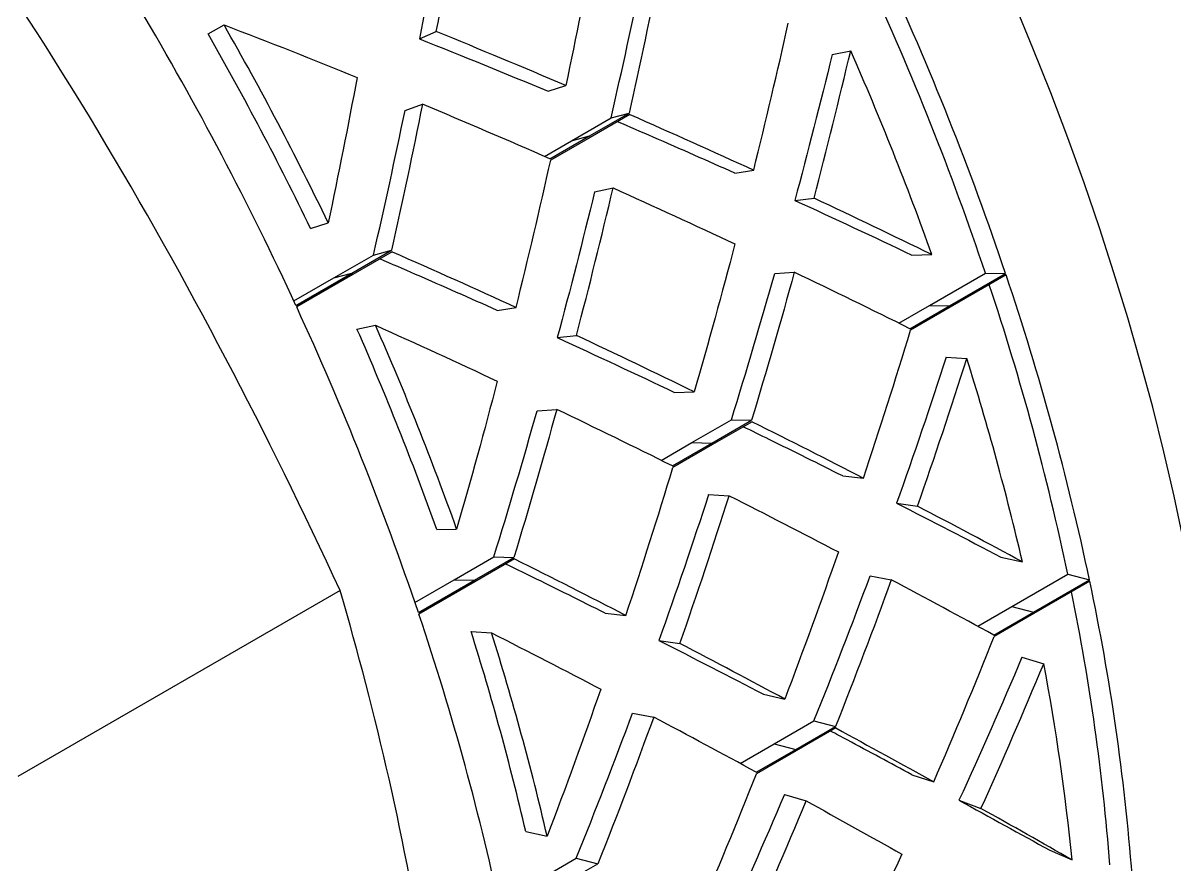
# Model space of a CAD drawing. Header units: inches. Extents: x 0.13 to 5.42, y 0.13 to 4.16.
# Drawn here: x 4.8189 to 5.0008, y 3.4137 to 3.5465 of the extents above; entities that cross this region are included whole.
import ezdxf

# ---------------------------------------------------------------- set-up
doc = ezdxf.new("R2010")
doc.units = ezdxf.units.IN
doc.header["$LTSCALE"] = 0.50402
doc.header["$MEASUREMENT"] = 0
doc.linetypes.add('SLD-Solid', pattern=[0])

msp = doc.modelspace()

# ---------------------------------------------------------------- linework, layer by layer
at = {"color": 7, "linetype": 'SLD-Solid', "lineweight": 25}
for p, q in [((4.848155481070912, 3.544823343517706), (4.850674865345355, 3.546233340221884)), ((4.881512217751327, 3.544028541409052), (4.884174753865974, 3.545177687782042)), ((4.946647806546616, 3.54154751824631), (4.949569616199221, 3.542159693396833)), ((4.901817899895243, 3.535779790567458), (4.904614150067958, 3.536664013277429)), ((4.879235577342256, 3.532714311968137), (4.881966180636228, 3.533731447284214)), ((4.905505354738602, 3.527975266326856), (4.911755416740725, 3.531583350320455)), ((4.908364773302637, 3.528725792690092), (4.91461483530476, 3.53233387668369)), ((4.914723675270658, 3.532098055006834), (4.908473613268536, 3.528489971013236)), ((4.911755416740725, 3.531583350320455), (4.91461483530476, 3.53233387668369)), ((4.901225268194537, 3.525504424958306), (4.905505354738602, 3.527975266326856)), ((4.902114711300514, 3.525117708696494), (4.908364773302637, 3.528725792690092)), ((4.908473613268536, 3.528489971013236), (4.902223551266413, 3.524881887019637)), ((4.905505354738602, 3.527975266326856), (4.908364773302637, 3.528725792690092)), ((4.931281515146029, 3.522847189410182), (4.934261293014579, 3.523324442473247)), ((4.909147434533877, 3.519899014284721), (4.912069244186482, 3.520511189435243)), ((4.940761294083581, 3.518554502840165), (4.943796399008841, 3.518896410797215)), ((4.864317527882505, 3.514131286605868), (4.867113778055219, 3.515015509315838)), ((4.868004982725864, 3.506326762365267), (4.874255044727987, 3.509934846358865)), ((4.870864401289899, 3.507077288728502), (4.877114463292022, 3.510685372722101)), ((4.877223303257921, 3.510449551045244), (4.870973241255798, 3.506841467051645)), ((4.874255044727987, 3.509934846358865), (4.877114463292022, 3.510685372722101)), ((4.959247007360076, 3.509923075998932), (4.96238464914653, 3.509993504815452)), ((4.862025478840824, 3.501974687410574), (4.870864401289899, 3.507077288728502)), ((4.868004982725864, 3.506326762365267), (4.870864401289899, 3.507077288728502)), ((4.937583908651028, 3.507027957510477), (4.940671650434011, 3.507234217307594)), ((4.961997574303312, 3.501990298425946), (4.970836496752387, 3.507092899743875)), ((4.970836496752387, 3.507092899743875), (4.974021257458641, 3.507027435154434)), ((4.861696713965689, 3.502685076325484), (4.868004982725864, 3.506326762365267)), ((4.870973241255798, 3.506841467051645), (4.862134318806723, 3.501738865733718)), ((4.965182335009565, 3.501924833836505), (4.974021257458641, 3.507027435154434)), ((4.974101599541375, 3.506788403159235), (4.965262677092301, 3.501685801841306)), ((4.893781143133292, 3.501198685448592), (4.896760921001841, 3.501675938511657)), ((4.957155862051697, 3.499195237437635), (4.961997574303312, 3.501990298425946)), ((4.958932273007442, 3.498316749842907), (4.965182335009565, 3.501924833836505)), ((4.965262677092301, 3.501685801841306), (4.959012615090177, 3.498077717847708)), ((4.961997574303312, 3.501990298425946), (4.965182335009565, 3.501924833836505)), ((4.87164706252114, 3.498250510323131), (4.874568872173745, 3.498862685473653)), ((4.903260922070843, 3.496905998878575), (4.906296026996103, 3.497247906835625)), ((4.96465742873863, 3.493826109465689), (4.96788775440309, 3.49362078724952)), ((4.921746635347338, 3.488274572037342), (4.924884277133793, 3.488345000853863)), ((4.900083536638291, 3.485379453548887), (4.903171278421273, 3.485585713346004)), ((4.924497202290575, 3.480341794464356), (4.930747264292697, 3.483949878457955)), ((4.927681962996828, 3.480276329874916), (4.93393202499895, 3.483884413868514)), ((4.934012367081684, 3.483645381873314), (4.927762305079562, 3.480037297879717)), ((4.930747264292697, 3.483949878457955), (4.93393202499895, 3.483884413868514)), ((4.919655490038959, 3.477546733476045), (4.924497202290575, 3.480341794464356)), ((4.921431900994705, 3.476668245881317), (4.927681962996828, 3.480276329874916)), ((4.927762305079562, 3.480037297879717), (4.921512243077439, 3.476429213886118)), ((4.924497202290575, 3.480341794464356), (4.927681962996828, 3.480276329874916)), ((4.948320966868089, 3.475083298362377), (4.951592641125882, 3.474742326311132)), ((4.927157056725893, 3.472177605504099), (4.930387382390352, 3.47197228328793)), ((4.956815472228253, 3.47079046558092), (4.960125595194534, 3.470314145918968)), ((4.8842462633346, 3.466626068075752), (4.887383905121055, 3.466696496892272)), ((4.886996830277837, 3.458693290502767), (4.89324689227996, 3.462301374496365)), ((4.890181590984089, 3.458627825913326), (4.896431652986212, 3.462235909906924)), ((4.896511995068947, 3.461996877911724), (4.890261933066824, 3.458388793918126)), ((4.89324689227996, 3.462301374496365), (4.896431652986212, 3.462235909906924)), ((4.973288834873156, 3.462285717477279), (4.976667021884674, 3.461540088760237)), ((4.880803582102042, 3.455118004432984), (4.886996830277837, 3.458693290502767)), ((4.881342668535015, 3.453525224595397), (4.890181590984089, 3.458627825913326)), ((4.890261933066824, 3.458388793918126), (4.881423010617749, 3.453286192600198)), ((4.886996830277837, 3.458693290502767), (4.890181590984089, 3.458627825913326)), ((4.952638583419064, 3.459306110225134), (4.955984221129549, 3.458694865143701)), ((4.975014108431541, 3.454479652570216), (4.983853030880616, 3.459582253888144)), ((4.978421850450482, 3.453600301113868), (4.987260772899558, 3.458702902431796)), ((4.987310034838483, 3.458468342803256), (4.978471112389408, 3.453365741485328)), ((4.983853030880616, 3.459582253888144), (4.987260772899558, 3.458702902431796)), ((4.868993920511358, 3.45702934452699), (4.818104079780298, 3.427651264802959)), ((4.969629167315459, 3.451370992233598), (4.975014108431541, 3.454479652570216)), ((4.975014108431541, 3.454479652570216), (4.978421850450482, 3.453600301113868)), ((4.910820594855352, 3.453434794400787), (4.914092269113144, 3.453093822349543)), ((4.97217178844836, 3.449992217120269), (4.978421850450482, 3.453600301113868)), ((4.978471112389408, 3.453365741485328), (4.972221050387286, 3.449757657491729)), ((4.889656684713155, 3.450529101542509), (4.892887010377614, 3.450323779326339)), ((4.919315100215514, 3.44914196161933), (4.922625223181797, 3.448665641957378)), ((4.976606247596814, 3.446489930442536), (4.980041263948353, 3.445473710084643)), ((4.935788462860418, 3.440637213515688), (4.939166649871936, 3.439891584798647)), ((4.915138211406326, 3.437657606263544), (4.918483849116812, 3.437046361182111)), ((4.937513736418803, 3.432831148608626), (4.943763798420926, 3.436439232602225)), ((4.943763798420926, 3.436439232602225), (4.947171540439869, 3.435559881145876)), ((4.940921478437746, 3.431951797152278), (4.947171540439869, 3.435559881145876)), ((4.947220802378792, 3.435325321517336), (4.94097074037667, 3.431717237523737)), ((4.932128795302721, 3.429722488272008), (4.937513736418803, 3.432831148608626)), ((4.937513736418803, 3.432831148608626), (4.940921478437746, 3.431951797152278)), ((4.934671416435622, 3.42834371315868), (4.940921478437746, 3.431951797152278)), ((4.94097074037667, 3.431717237523737), (4.934720678374547, 3.428109153530139)), ((4.959222036176575, 3.42795914607765), (4.962680452521023, 3.426810908034377)), ((4.939105875584077, 3.424841426480947), (4.942540891935614, 3.423825206123053)), ((4.966659129703087, 3.423920109050801), (4.970137880634677, 3.422640871075699)), ((4.89828809084768, 3.418988709554098), (4.901666277859198, 3.418243080837057)), ((4.900013364406066, 3.411182644647036), (4.906263426408189, 3.414790728640634)), ((4.906263426408189, 3.414790728640634), (4.90967116842713, 3.413911377184286)), ((4.980992438557298, 3.416047322863123), (4.984502593083747, 3.414509601732991)), ((4.903421106425008, 3.410303293190688), (4.90967116842713, 3.413911377184286))]:
    msp.add_line(p, q, dxfattribs=at)
at = {"color": 7, "linetype": 'SLD-Solid', "lineweight": 25, "flags": 128}
msp.add_lwpolyline([(4.947781297206868, 3.262132867313228), (4.947793360450874, 3.262139832407646), (4.951628173433653, 3.264471819603142), (4.955358625570073, 3.266978414701458), (4.958982160194579, 3.269657899807521), (4.962496293917541, 3.272508438536082), (4.965898618327239, 3.275528077270285), (4.969186801640472, 3.278714746500575), (4.972358590300646, 3.282066262243041), (4.975411810522248, 3.285580327536202), (4.978344369780649, 3.28925453401524), (4.981154258246217, 3.293086363562564), (4.983839550161759, 3.297073190033608), (4.986398405162324, 3.301212281056653), (4.988829069536516, 3.305500799905464), (4.991129877428386, 3.30993580744344), (4.993299251979134, 3.314514264137947), (4.995335706407803, 3.319233032143466), (4.997237845030253, 3.324088877452114), (4.999004364215686, 3.32907847211007), (5.00063405328009, 3.334198396498393), (5.002125795315989, 3.339445141676652), (5.003478567957901, 3.344815111787782), (5.004691444083032, 3.350304626522507), (5.00576359244667, 3.355909923641633), (5.006694278251884, 3.361627161554507), (5.007482863653109, 3.367452421951845), (5.008128808193302, 3.373381712491149), (5.00863166917434, 3.379410969532858), (5.008991101960428, 3.385536060925365), (5.009206860214286, 3.391752788836983), (5.009278796065986, 3.398056892632935), (5.009206860214286, 3.404444051795374), (5.008991101960428, 3.41090988888446), (5.00863166917434, 3.417449972538424), (5.008128808193302, 3.424059820510616), (5.007482863653109, 3.430734902741404), (5.006694278251883, 3.437470644462855), (5.00576359244667, 3.444262429334052), (5.004691444083032, 3.451105602604902), (5.0034785679579, 3.457995474306267), (5.002125795315988, 3.464927322464241), (5.00063405328009, 3.47189639633635), (4.999004364215685, 3.478897919667475), (4.997237845030253, 3.485927093963259), (4.995335706407803, 3.492979101778753), (4.993299251979132, 3.500049110020059), (4.991129877428386, 3.507132273256681), (4.988829069536516, 3.514223737042349), (4.986398405162324, 3.521318641242011), (4.983839550161758, 3.528412123362727), (4.981154258246216, 3.535499321886178), (4.978344369780647, 3.542575379600511), (4.975411810522246, 3.549635446929224), (4.972358590300645, 3.556674685254829), (4.969186801640471, 3.563688270234995), (4.965898618327238, 3.570671395108914), (4.962496293917541, 3.577619273991611), (4.958982160194579, 3.584527145153955), (4.955358625570072, 3.591390274286106), (4.951628173433652, 3.598203957742179), (4.947793360450873, 3.604963525763884), (4.943856814810999, 3.611664345680947), (4.939821234425779, 3.618301825086109), (4.935689385080426, 3.624871414982537), (4.931464098538091, 3.631368612901474), (4.927148270599112, 3.637788965988007), (4.922744859116378, 3.644128074052837), (4.918256881968164, 3.650381592587939), (4.913687414989829, 3.656545235744081), (4.909039589865788, 3.662614779268124), (4.904316591983219, 3.668586063398118), (4.89952165824895, 3.674454995714191), (4.89465807487105, 3.680217553943295), (4.889729175106628, 3.685869788715865), (4.884738336977375, 3.691407826272523), (4.879688980954448, 3.696827871118959), (4.874584567614245, 3.702126208627174), (4.869428595266696, 3.707299207581296), (4.864224597557705, 3.712343322666239), (4.858976141047353, 3.717255096897484), (4.853686822765567, 3.72203116399032), (4.848360267746891, 3.726668250666934), (4.843000126546065, 3.731163178899743), (4.837610072736126, 3.735512868089463), (4.832193800390715, 3.739714337176397), (4.826755021552347, 3.743764706683499), (4.821297463688367, 3.747661200689831), (4.815824867136323, 3.751401148733034), (4.810340982540529, 3.754981987639534), (4.804849568281562, 3.758401263281212), (4.799354387900452, 3.761656632257339), (4.793859207519342, 3.764745863500629), (4.788367793260376, 3.767666839806297), (4.782883908664582, 3.77041755928309), (4.777411312112537, 3.77299613672528), (4.771953754248558, 3.775400804904692), (4.76651497541019, 3.77762991578187), (4.761098703064778, 3.779681941635566), (4.755708649254839, 3.781555476109761), (4.750348508054015, 3.783249235177511), (4.745021953035337, 3.784762058020958), (4.739732634753552, 3.786092907826889), (4.7344841782432, 3.787240872497328), (4.729280180534208, 3.788205165274629), (4.72412420818666, 3.788985125280691), (4.719019794846457, 3.789580217969887), (4.71397043882353, 3.789990035495412), (4.708979600694278, 3.790214296988805), (4.704050700929854, 3.79025284875244), (4.699187117551956, 3.790105664364865), (4.694392183817687, 3.789772844698908), (4.689669185935117, 3.789254617852541), (4.685021360811077, 3.78855133899256), (4.680451893832741, 3.787663490111166), (4.675963916684528, 3.786591679695632), (4.671560505201794, 3.78533664231128), (4.667244677262815, 3.783899238098043), (4.663019390720479, 3.782280452180967), (4.658887541375126, 3.780481393995061), (4.654851960989906, 3.778503296524941), (4.650927478594039, 3.776354480554223)], dxfattribs=at)
at = {"color": 7, "linetype": 'SLD-Solid', "lineweight": 25}
for centre, radius, start, end in [((4.516144377368335, 3.352542083625897), 0.4832359270150839, 18.6441356471647, 24.80061084478377), ((4.520852715458125, 3.355276122626476), 0.4749039242227801, 18.64350889227403, 24.70750313379523), ((4.3980789535597, 3.287550021484005), 0.5111010816640381, 24.80521797392559, 30.73622266925929), ((4.406571343817621, 3.292436897504148), 0.5115081349983707, 25.79432230434815, 29.74711833883366), ((4.411531597800788, 3.295301367203784), 0.5028932611454333, 25.79432230434804, 29.74711833883616), ((4.507116415578518, 3.347250162652106), 0.4834817058737935, 19.67029041024599, 23.77445608169941), ((4.57242501829823, 3.372377684748229), 0.4205682422822373, 11.96706487970173, 18.41834858820145), ((4.568111884055182, 3.369841120507687), 0.4284649429138898, 11.96977645609918, 18.64013160592249), ((4.423465788444943, 3.299039873066955), 0.4832359270148323, 18.64413564716292, 24.80061084478525), ((4.436645705278923, 3.306623666411824), 0.4753388560910827, 19.67029041024996, 23.77445608169981), ((4.432115671552062, 3.303953154728513), 0.4834817058748576, 19.67029041025289, 23.77445608169741), ((4.559237886595732, 3.364547230022741), 0.4285495276326248, 13.08099552582621, 17.52891253619687), ((4.638381929240382, 3.384506887731153), 0.3566806971405408, 4.429871505931144, 11.96771013024475), ((4.642158033606909, 3.386780774668584), 0.3493581679636118, 4.422744318656076, 11.56231346963471), ((4.47543329513148, 3.31633890994862), 0.4284649429139719, 11.96977645610105, 18.64013160592305), ((4.487889340994935, 3.323629414753159), 0.4213318513780192, 13.08099552582841, 17.52891253619633), ((4.484237142571311, 3.321250222099847), 0.4285495276315324, 13.08099552582095, 17.52891253620284), ((4.629631730502409, 3.379183023803458), 0.3566248676374586, 5.684933654074095, 10.71264798210139)]:
    msp.add_arc(centre, radius, start, end, dxfattribs=at)
for points, knots in [([(4.868993920511362, 3.457029344526991), (4.857546958294792, 3.481693308100932), (4.844966393715288, 3.505931278196647), (4.816537055909712, 3.553179066776508), (4.800663852501182, 3.576179704706044), (4.782781408308438, 3.598425295276606)], [0, 0, 0, 0, 0.5, 0.5, 1, 1, 1, 1]), ([(4.931281515146029, 3.522847189410182), (4.929150727759275, 3.523797493672199), (4.924889152985767, 3.525698102196234), (4.918712914377342, 3.528404802865061), (4.914644373828235, 3.530154187976664), (4.912759979027662, 3.530964437295484)], [0, 0, 0, 0, 0.3493131822970039, 0.6986263645940093, 1, 1, 1, 1]), ([(4.893781143133292, 3.501198685448592), (4.891650355746537, 3.502148989710609), (4.88738878097303, 3.504049598234644), (4.881212542364604, 3.506756298903472), (4.877144001815497, 3.508505684015074), (4.875259607014924, 3.509315933333894)], [0, 0, 0, 0, 0.3493131822970043, 0.69862636459401, 1, 1, 1, 1]), ([(4.948320966868089, 3.475083298362377), (4.946406659182964, 3.47604025184557), (4.942578043812712, 3.477954158811955), (4.937339088636611, 3.48054146623034), (4.933992305343137, 3.482171347019217), (4.932618189546575, 3.48284054031383)], [0, 0, 0, 0, 0.3708404447459532, 0.7416808894919062, 1, 1, 1, 1]), ([(4.910820594855352, 3.453434794400787), (4.908906287170225, 3.454391747883979), (4.905077671799974, 3.456305654850365), (4.899838716623873, 3.45889296226875), (4.8964919333304, 3.460522843057627), (4.895117817533836, 3.46119203635224)], [0, 0, 0, 0, 0.3708404447459523, 0.7416808894919066, 1, 1, 1, 1]), ([(4.887743612391203, 3.327896124511423), (4.887743612391203, 3.33973317827508), (4.887307812181236, 3.351358694765414), (4.885574966313749, 3.374191679499494), (4.884290112311644, 3.385251405356025), (4.879362279457775, 3.417457246994257), (4.87465164293548, 3.437663362511952), (4.868993920511358, 3.45702934452699)], [0, 0, 0, 0, 0.2500000000000001, 0.2500000000000001, 0.5000000000000001, 0.5000000000000001, 1, 1, 1, 1]), ([(4.959222036176575, 3.42795914607765), (4.95754100695039, 3.428866310258247), (4.954178948498019, 3.430680638619442), (4.949892009196832, 3.432978147304922), (4.947266533864101, 3.43437259857545), (4.946383176421756, 3.434841770345015)], [0, 0, 0, 0, 0.3988736591048598, 0.7977473182097187, 1, 1, 1, 1])]:
    msp.add_open_spline(points, degree=3, knots=knots, dxfattribs=at)
for points in [[(4.884174753865974, 3.545177687782042), (4.885600023313575, 3.552789124902877), (4.886931843421469, 3.560360228098061), (4.888175237358093, 3.567881844183474)], [(4.88565585308365, 3.566471847479296), (4.884363224139107, 3.559036398015772), (4.8829836590742, 3.551552299149385), (4.881512217751327, 3.544028541409052)], [(4.909175001874466, 3.559610023756435), (4.907749732426865, 3.551998586635601), (4.9062310124909, 3.544346817770434), (4.904614150067958, 3.536664013277429)], [(4.911755416740725, 3.531583350320455), (4.913512782284755, 3.539205470894753), (4.915171478498465, 3.54680169199478), (4.916735949354995, 3.554362815929728)], [(4.919466552648966, 3.555379951245803), (4.917946659437971, 3.547730504902262), (4.916330927646822, 3.540045364588842), (4.91461483530476, 3.53233387668369)], [(4.850674865345355, 3.546233340221884), (4.857764887411562, 3.543522502794602), (4.864766483306498, 3.540762178257549), (4.871674629861728, 3.537961519794845)], [(4.934261293014579, 3.523324442473247), (4.936185367808263, 3.53107966183667), (4.938004857508114, 3.53881812493928), (4.939723923279151, 3.546530390981227)], [(4.881512217751327, 3.544028541409052), (4.888374194008982, 3.541315563237637), (4.895144289819533, 3.538562934147535), (4.901817899895243, 3.535779790567458)], [(4.904614150067958, 3.536664013277429), (4.89789759648807, 3.539536039112303), (4.891082900421203, 3.542377029319339), (4.884174753865974, 3.545177687782042)], [(4.943796399008841, 3.518896410797215), (4.945826005487168, 3.526666000974755), (4.947749086048074, 3.534423589714584), (4.949569616199221, 3.542159693396833)], [(4.946647806546616, 3.541547518246311), (4.944787761469001, 3.533901193568709), (4.942826894241782, 3.526233750036211), (4.940761294083581, 3.518554502840165)], [(4.871674629861728, 3.537961519794845), (4.870249360414126, 3.530350082674011), (4.868730640478162, 3.522698313808844), (4.867113778055219, 3.515015509315838)], [(4.874255044727987, 3.509934846358865), (4.876012410272017, 3.517556966933164), (4.877671106485727, 3.52515318803319), (4.879235577342256, 3.532714311968137)], [(4.881966180636228, 3.533731447284214), (4.880446287425233, 3.526082000940672), (4.878830555634083, 3.518396860627252), (4.877114463292022, 3.510685372722101)], [(4.902114711300514, 3.525117708696494), (4.895497386034862, 3.528018417017035), (4.888779705032947, 3.530892780525283), (4.881966180636228, 3.533731447284214)], [(4.914723675270658, 3.532098055006834), (4.921338027107337, 3.529196568549497), (4.927851950200548, 3.526268882252059), (4.934261293014579, 3.523324442473247)], [(4.896760921001841, 3.501675938511657), (4.898684995795525, 3.50943115787508), (4.900504485495376, 3.51716962097769), (4.902223551266413, 3.524881887019637)], [(4.909147434533877, 3.519899014284721), (4.907287389456264, 3.512252689607119), (4.905326522229045, 3.504585246074621), (4.903260922070843, 3.496905998878575)], [(4.906296026996103, 3.497247906835625), (4.908325633474431, 3.505017497013164), (4.910248714035336, 3.512775085752994), (4.912069244186482, 3.520511189435243)], [(4.912069244186482, 3.520511189435243), (4.918582130038167, 3.517585864411125), (4.924992465480092, 3.514639054329427), (4.931296275004595, 3.511680242810018)], [(4.940761294083581, 3.518554502840165), (4.947029111505908, 3.515686035213035), (4.953192192731591, 3.512805772119287), (4.959247007360076, 3.509923075998933)], [(4.96238464914653, 3.509993504815452), (4.956297491244984, 3.512966788568272), (4.950100208533343, 3.515937599277806), (4.943796399008841, 3.518896410797215)], [(4.931296275004595, 3.511680242810018), (4.929266668526266, 3.503910652632479), (4.927130535235077, 3.496129063264813), (4.924884277133793, 3.488345000853863)], [(4.877223303257921, 3.510449551045244), (4.883837655094599, 3.507548064587907), (4.89035157818781, 3.504620378290469), (4.896760921001841, 3.501675938511657)], [(4.94067165043401, 3.507234217307594), (4.938534617245243, 3.499455007943301), (4.936289211090383, 3.491668564876705), (4.93393202499895, 3.483884413868514)], [(4.958932273007442, 3.498316749842907), (4.95295604149116, 3.501290121266488), (4.946868034852958, 3.504265787527912), (4.940671650434011, 3.507234217307594)], [(4.930747264292697, 3.483949878457955), (4.933134926096304, 3.491643438321905), (4.935412691870043, 3.499339256061802), (4.937583908651028, 3.507027957510477)], [(4.874568872173745, 3.498862685473653), (4.881081758025429, 3.495937360449535), (4.887492093467355, 3.492990550367837), (4.893795902991857, 3.490031738848428)], [(4.951592641125882, 3.474742326311132), (4.954179794677403, 3.482512000723112), (4.9566521176135, 3.490293636984978), (4.959012615090177, 3.498077717847708)], [(4.903260922070843, 3.496905998878575), (4.909528739493171, 3.494037531251445), (4.915691820718854, 3.491157268157698), (4.921746635347338, 3.488274572037342)], [(4.924884277133793, 3.488345000853863), (4.918797119232246, 3.491318284606682), (4.912599836520606, 3.494289095316216), (4.906296026996102, 3.497247906835625)], [(4.964657428738631, 3.493826109465689), (4.962155829458292, 3.486137357533732), (4.959542762582013, 3.478455696116127), (4.956815472228253, 3.47079046558092)], [(4.960125595194534, 3.470314145918968), (4.962828226904954, 3.478069479324263), (4.965414679950872, 3.485841529515871), (4.96788775440309, 3.49362078724952)], [(4.893795902991857, 3.490031738848428), (4.891766296513529, 3.482262148670888), (4.889630163222339, 3.474480559303223), (4.887383905121055, 3.466696496892272)], [(4.89324689227996, 3.462301374496365), (4.895634554083565, 3.469994934360316), (4.897912319857306, 3.477690752100212), (4.900083536638291, 3.485379453548887)], [(4.903171278421273, 3.485585713346004), (4.901034245232506, 3.477806503981711), (4.898788839077645, 3.470020060915116), (4.896431652986212, 3.462235909906924)], [(4.921431900994705, 3.476668245881317), (4.915455669478423, 3.479641617304898), (4.90936766284022, 3.482617283566321), (4.903171278421273, 3.485585713346004)], [(4.934012367081684, 3.483645381873315), (4.939985287212723, 3.480672080595195), (4.945846377069689, 3.477701221138501), (4.951592641125882, 3.474742326311132)], [(4.914092269113144, 3.453093822349543), (4.916679422664665, 3.460863496761521), (4.919151745600763, 3.468645133023388), (4.921512243077439, 3.476429213886118)], [(4.927157056725893, 3.472177605504099), (4.924655457445555, 3.464488853572142), (4.922042390569276, 3.456807192154537), (4.919315100215514, 3.44914196161933)], [(4.922625223181797, 3.448665641957378), (4.925327854892216, 3.456420975362673), (4.927914307938134, 3.464193025554282), (4.930387382390352, 3.47197228328793)], [(4.930387382390352, 3.47197228328793), (4.936247723940965, 3.469003804212413), (4.941994686897877, 3.466042532678935), (4.947625471190289, 3.463097977931771)], [(4.956815472228253, 3.47079046558092), (4.962421599455019, 3.467936014614629), (4.967913500967076, 3.465098002705882), (4.973288834873156, 3.462285717477279)], [(4.976667021884674, 3.461540088760237), (4.971270984501411, 3.464441755452563), (4.965756379486946, 3.467369591171804), (4.960125595194534, 3.470314145918968)], [(4.896511995068947, 3.461996877911724), (4.902484915199985, 3.459023576633605), (4.908346005056951, 3.456052717176911), (4.914092269113144, 3.453093822349543)], [(4.947625471190289, 3.463097977931771), (4.944922839479869, 3.455342644526476), (4.942104028491504, 3.447604030149104), (4.939166649871936, 3.439891584798647)], [(4.943763798420926, 3.436439232602225), (4.946838936492709, 3.444034265603715), (4.949796483983904, 3.45165964126138), (4.952638583419064, 3.459306110225135)], [(4.955984221129549, 3.458694865143702), (4.953164812518719, 3.450958611741293), (4.950227979829529, 3.44324381744597), (4.947171540439869, 3.435559881145876)], [(4.97217178844836, 3.449992217120269), (4.966894810230306, 3.452865373835752), (4.961498230126433, 3.455769391325904), (4.955984221129549, 3.458694865143701)], [(4.892887010377614, 3.450323779326339), (4.898747351928227, 3.447355300250823), (4.90449431488514, 3.444394028717346), (4.91012509917755, 3.441449473970181)], [(4.919315100215514, 3.44914196161933), (4.924921227442281, 3.44628751065304), (4.930413128954339, 3.443449498744291), (4.935788462860418, 3.440637213515688)], [(4.962680452521023, 3.426810908034377), (4.965981453035853, 3.434422624973488), (4.969161068086757, 3.442074637364821), (4.972221050387286, 3.449757657491729)], [(4.939166649871936, 3.439891584798647), (4.933770612488673, 3.442793251490972), (4.928256007474207, 3.445721087210214), (4.922625223181797, 3.448665641957378)], [(4.976606247596814, 3.446489930442536), (4.973409576124046, 3.43892856286281), (4.970094374345316, 3.431402267315629), (4.966659129703087, 3.423920109050801)], [(4.970137880634677, 3.422640871075699), (4.973560594193827, 3.430209996104192), (4.976861210419266, 3.437824018851753), (4.980041263948353, 3.445473710084643)], [(4.91012509917755, 3.441449473970181), (4.907422467467131, 3.433694140564886), (4.904603656478766, 3.425955526187514), (4.901666277859198, 3.418243080837057)], [(4.906263426408189, 3.414790728640634), (4.90933856447997, 3.422385761642125), (4.912296111971166, 3.43001113729979), (4.915138211406326, 3.437657606263544)], [(4.918483849116812, 3.437046361182112), (4.915664440505982, 3.429310107779703), (4.912727607816792, 3.42159531348438), (4.90967116842713, 3.413911377184286)], [(4.934671416435622, 3.42834371315868), (4.929394438217568, 3.431216869874163), (4.923997858113696, 3.434120887364314), (4.918483849116812, 3.437046361182111)], [(4.947220802378792, 3.435325321517336), (4.95249423768598, 3.432453080975039), (4.957648035428138, 3.429611845388877), (4.962680452521023, 3.426810908034377)], [(4.925180080508285, 3.405162404072787), (4.928481081023116, 3.412774121011898), (4.93166069607402, 3.420426133403232), (4.934720678374547, 3.428109153530139)], [(4.939105875584077, 3.424841426480947), (4.935909204111309, 3.41728005890122), (4.932594002332578, 3.409753763354039), (4.92915875769035, 3.402271605089211)], [(4.932637508621939, 3.400992367114109), (4.936060222181089, 3.408561492142602), (4.939360838406527, 3.416175514890163), (4.942540891935614, 3.423825206123053)], [(4.942540891935614, 3.423825206123053), (4.947694254409358, 3.420986293548294), (4.95272705418675, 3.418183049458864), (4.95763775663043, 3.415424703088503)], [(4.966659129703087, 3.423920109050801), (4.971557302641387, 3.42124873035489), (4.976335431579306, 3.418621496831936), (4.980992438557298, 3.416047322863123)], [(4.984502593083747, 3.414509601732991), (4.979837187876595, 3.417169078217635), (4.975048583078357, 3.419882524705338), (4.970137880634677, 3.422640871075699)], [(4.95763775663043, 3.415424703088503), (4.954215043071281, 3.40785557806001), (4.950670231866688, 3.400331352914176), (4.94700222107101, 3.392861097771401)]]:
    msp.add_open_spline(points, degree=3, dxfattribs=at)

doc.saveas('drawing.dxf')
